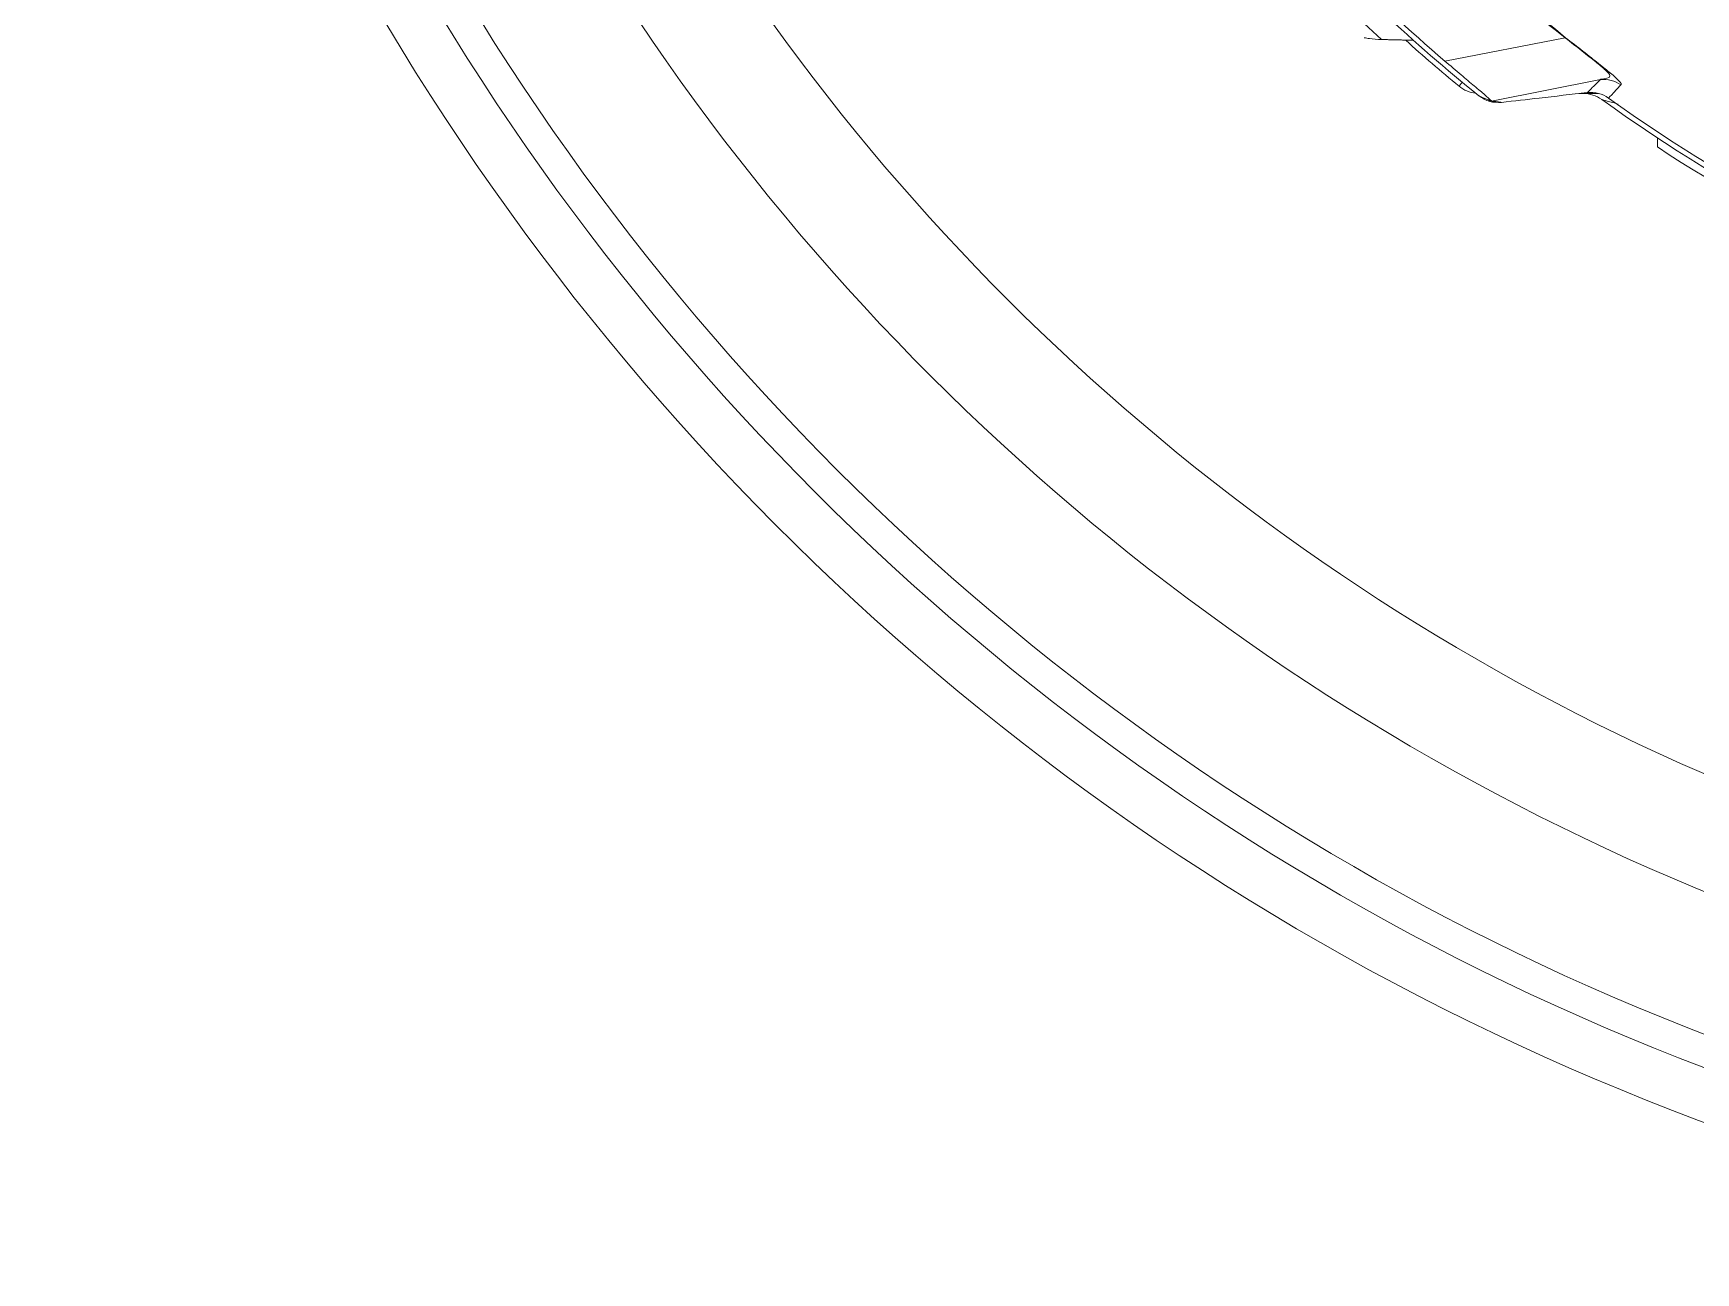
# Model space of a CAD drawing. Extents: x 11 to 120, y 2 to 94.
# Drawn here: x 108.984 to 112.237, y 35.493 to 37.919 of the extents above; entities that cross this region are included whole.
import ezdxf

# ---------------------------------------------------------------- set-up
doc = ezdxf.new("R2010")
doc.units = 0
doc.header["$MEASUREMENT"] = 0
doc.linetypes.add('SLD-Solid', pattern=[0])
doc.layers.add('OBJECT', color=7, linetype='CONTINUOUS')

msp = doc.modelspace()

# ---------------------------------------------------------------- linework, layer by layer
at = {"layer": 'OBJECT', "color": 7, "linetype": 'SLD-Solid', "lineweight": 15}
for p, q in [((111.7458, 37.8642), (111.9814, 37.9095)), ((111.8373, 37.786), (112.0504, 37.8284)), ((111.7799, 37.8227), (111.7735, 37.815)), ((112.1616, 37.6961), (112.1616, 37.7141))]:
    msp.add_line(p, q, dxfattribs=at)
for centre, radius, start, end in [((114.0116, 40.5189), 5.0469, 185.0381, 264.7135), ((114.0116, 40.5189), 4.9469, 185.8926, 264.1122), ((114.0116, 40.5189), 4.8857, 186.0606, 263.9478), ((114.0116, 40.5189), 4.6263, 186.7976, 263.2024), ((114.0116, 40.5189), 4.4142, 187.4899, 262.5279), ((114.0116, 40.5189), 3.0068, 199.7991, 266.1975), ((114.0116, 40.5189), 2.9472, 200.4368, 266.0663), ((114.0116, 40.5189), 3.4902, 220.4808, 229.5192), ((114.0116, 40.5189), 3.5, 227.0384, 231.0672), ((114.0116, 40.5189), 3.51, 228.1381, 230.3849), ((112.1727, 37.7604), 0.2425, 141.9012, 142.0702), ((111.8131, 37.8628), 0.062, 230.3849, 263.6603), ((112.0165, 37.7387), 0.062, 54.3364, 89.981), ((112.0312, 37.7429), 0.06, 54.4956, 96.5184), ((114.0116, 40.5189), 3.36, 234.3364, 266.6557), ((114.0116, 40.5189), 3.35, 234.4956, 266.4858), ((114.0116, 40.5189), 3.375, 236.7599, 266.7562)]:
    msp.add_arc(centre, radius, start, end, dxfattribs=at)
for points, knots in [([(111.9814, 37.9095), (111.9814, 37.9095), (111.8739, 37.9931), (111.7197, 38.1291), (111.5322, 38.3286), (111.4444, 38.4345), (111.4022, 38.4887), (111.4022, 38.4887)], [0, 0, 0, 0, 0.000003, 0.497705, 0.748853, 0.999997, 1, 1, 1, 1]), ([(111.4027, 38.4891), (111.4459, 38.4357), (111.5324, 38.3289), (111.7198, 38.129), (111.8772, 37.9975), (111.9818, 37.91)], [0, 0, 0, 0, 0.251148, 0.502295, 1, 1, 1, 1]), ([(111.3992, 38.1288), (111.4288, 38.097), (111.5004, 38.0203), (111.5769, 37.9485), (111.6217, 37.9064)], [0, 0, 0, 0, 0.413968, 1, 1, 1, 1]), ([(111.6217, 37.9064), (111.6136, 37.9068), (111.6017, 37.9075), (111.5911, 37.9094), (111.5877, 37.91)], [0, 0, 0, 0, 0.677957, 1, 1, 1, 1]), ([(112.0504, 37.8284), (112.0504, 37.8284), (112.0506, 37.8285), (112.0585, 37.8301), (112.0719, 37.8306), (112.0675, 37.8394), (112.0591, 37.8475), (112.0512, 37.8542), (112.0351, 37.8673), (112.0143, 37.8838), (111.9923, 37.901), (111.9814, 37.9095), (111.9814, 37.9095)], [0, 0, 0, 0, 0.000008, 0.011235, 0.408406, 0.550964, 0.581776, 0.700643, 0.724685, 0.86239, 0.999992, 1, 1, 1, 1]), ([(111.9818, 37.91), (111.9934, 37.901), (112.0166, 37.8829), (112.0479, 37.8584), (112.0733, 37.838), (112.0923, 37.8207), (112.091, 37.8188), (112.0901, 37.8175)], [0, 0, 0, 0, 0.13867, 0.277419, 0.423115, 0.599885, 1, 1, 1, 1]), ([(111.8373, 37.786), (111.8372, 37.7861), (111.8371, 37.7864), (111.8342, 37.7892), (111.8249, 37.7973), (111.8047, 37.8144), (111.7772, 37.8375), (111.7565, 37.8551), (111.7458, 37.8642)], [0, 0, 0, 0, 0.061294, 0.157978, 0.353027, 0.568967, 0.775602, 1, 1, 1, 1]), ([(112.0244, 37.8025), (112.0245, 37.8026), (112.0248, 37.8029), (112.0289, 37.807), (112.0381, 37.8161), (112.0468, 37.8248), (112.0504, 37.8284)], [0, 0, 0, 0, 0.132531, 0.454207, 0.77585, 1, 1, 1, 1]), ([(112.0901, 37.8175), (112.084, 37.8211), (112.0717, 37.8282), (112.0575, 37.8284), (112.0504, 37.8284)], [0, 0, 0, 0, 0.499999, 1, 1, 1, 1]), ([(111.8122, 37.7963), (111.8124, 37.7962), (111.8129, 37.7959), (111.8166, 37.7941), (111.8221, 37.7917), (111.829, 37.7888), (111.8345, 37.7869), (111.8373, 37.786)], [0, 0, 0, 0, 0.187126, 0.391336, 0.595144, 0.79397, 1, 1, 1, 1]), ([(111.8567, 37.7834), (111.8486, 37.7833), (111.8325, 37.7831), (111.8189, 37.7919), (111.8122, 37.7963)], [0, 0, 0, 0, 0.49976, 1, 1, 1, 1]), ([(112.0244, 37.8025), (111.9931, 37.799), (111.9372, 37.7926), (111.8813, 37.7862), (111.8567, 37.7834)], [0, 0, 0, 0, 0.56, 1, 1, 1, 1]), ([(112.0901, 37.8175), (112.0867, 37.8139), (112.0785, 37.8052), (112.0703, 37.7963), (112.0664, 37.7922), (112.0661, 37.7919), (112.066, 37.7918)], [0, 0, 0, 0, 0.224142, 0.545792, 0.867469, 1, 1, 1, 1]), ([(112.0848, 37.7801), (112.0831, 37.7806), (112.0734, 37.7833), (112.062, 37.7864), (112.0543, 37.7886), (112.0527, 37.789), (112.0526, 37.7891), (112.0526, 37.7891)], [0, 0, 0, 0, 0.11528, 0.642019, 0.819139, 0.969792, 1, 1, 1, 1])]:
    msp.add_open_spline(points, degree=3, knots=knots, dxfattribs=at)
for points in [[(111.6841, 37.9049), (111.6217, 37.9064)], [(112.0504, 37.8284), (112.0504, 37.8284)], [(112.046, 37.8007), (112.0082, 37.8007)], [(111.8373, 37.786), (111.8567, 37.7834)]]:
    msp.add_open_spline(points, degree=1, dxfattribs=at)

doc.saveas('drawing.dxf')
